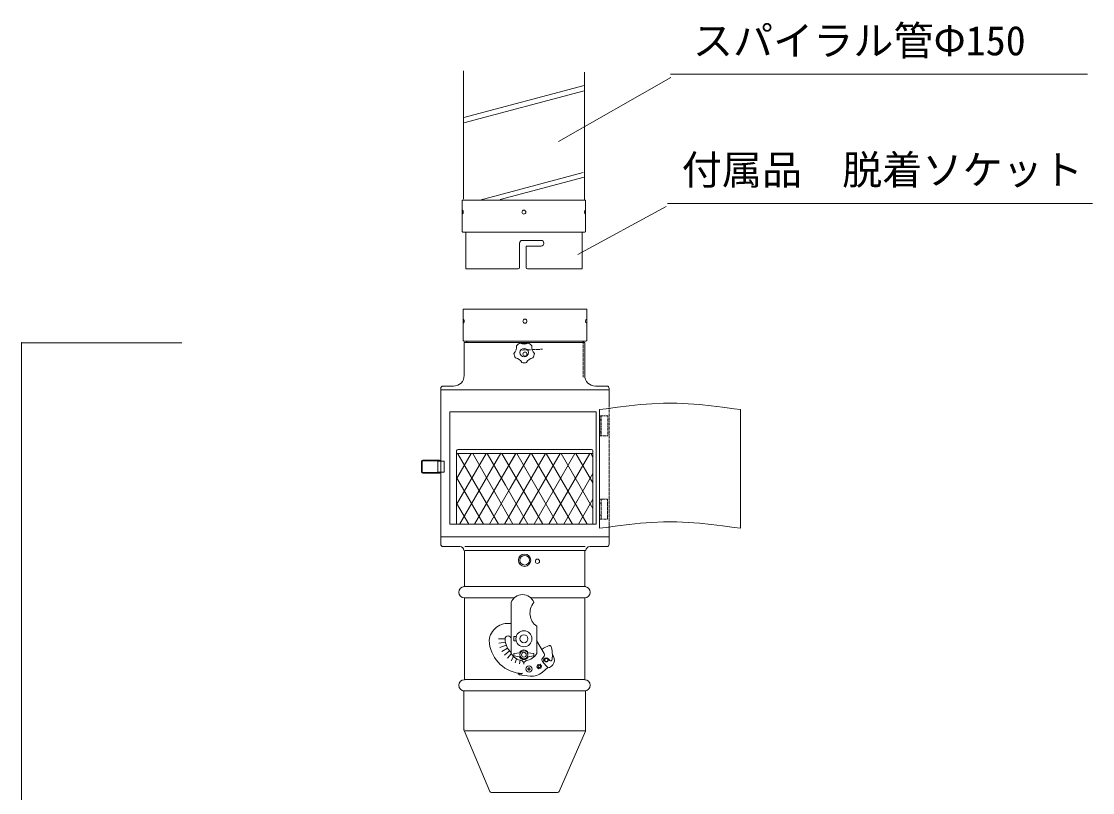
# Model space of a CAD drawing. Units: millimetres, scale not verified. Extents: x -3710 to 4533, y -3093 to 3424.
# Drawn here: x -3521 to 486, y 344 to 3229 of the extents above; entities that cross this region are included whole.
import ezdxf
from ezdxf.enums import TextEntityAlignment as Align

# ---------------------------------------------------------------- set-up
doc = ezdxf.new("R2010")
doc.units = ezdxf.units.MM
doc.header["$LTSCALE"] = 3
doc.header["$PDMODE"] = 32
doc.header["$PDSIZE"] = 1.5
doc.linetypes.add('DASHED1', pattern=[1.8, 1.2, -0.6])
doc.linetypes.add('LONG_DASHED1', pattern=[7, 6, -1])
doc.layers.add('1-1_NOTE', color=7, linetype='Continuous', lineweight=9)
doc.styles.add('ＭＳ ゴシック', font='')
doc.styles.get('ＭＳ ゴシック').set_extended_font_data('MS Gothic')

msp = doc.modelspace()

# ---------------------------------------------------------------- linework, layer by layer
at = {"layer": '1-1_NOTE'}
for p, q in [((-1866.73, 2564.004), (-1866.73, 3044.004)), ((-1511.896, 2779.46), (-1091.896, 3019.46)), ((-1414.544, 2559.49), (-1414.544, 3039.49)), ((-1092.91, 3030.852), (467.09, 3030.852)), ((-1415.91, 2989.628), (-1865.91, 2869.628)), ((-1415.91, 2969.314), (-1865.91, 2849.314)), ((-1419.672, 2663.468), (-1805.333, 2560.625)), ((-1416.035, 2646.163), (-1730.259, 2562.37)), ((-1872.261, 2560.412), (-1410.261, 2560.412)), ((-1872.261, 2443.412), (-1872.261, 2560.412)), ((-1872.261, 2535.114), (-1872.261, 2500.95)), ((-1439.291, 2357.025), (-1109.291, 2537.025)), ((-1410.261, 2560.412), (-1410.261, 2443.412)), ((-1104.102, 2547.473), (485.898, 2547.473)), ((-1863.261, 2440.412), (-1869.261, 2440.412)), ((-1866.261, 2440.412), (-1416.261, 2440.412)), ((-1858.856, 2439.801), (-1858.856, 2303.302)), ((-1647.06, 2409.565), (-1576.624, 2409.565)), ((-1423.251, 2440.148), (-1423.251, 2303.302)), ((-1419.261, 2440.412), (-1413.261, 2440.412)), ((-1657.06, 2308.302), (-1657.06, 2399.565)), ((-1576.624, 2388.565), (-1633.06, 2388.565)), ((-1633.06, 2308.302), (-1633.06, 2388.565)), ((-1566.624, 2398.565), (-1566.624, 2399.565)), ((-1662.06, 2303.302), (-1858.856, 2303.302)), ((-1628.06, 2303.302), (-1423.251, 2303.302)), ((-1868.309, 2152.459), (-1406.309, 2152.459)), ((-1868.309, 2035.459), (-1868.309, 2152.459)), ((-1868.309, 2127.161), (-1868.309, 2092.997)), ((-1406.309, 2152.459), (-1406.309, 2035.459)), ((-3519.777, 2026.459), (-3519.777, -1492.541)), ((-1859.309, 2032.459), (-1865.309, 2032.459)), ((-1864.415, 1904.459), (-1864.415, 2027.68)), ((-1864.415, 2027.68), (-1413.809, 2027.68)), ((-1862.309, 2032.459), (-1412.309, 2032.459)), ((-1650.499, 2023.459), (-1629.704, 2023.459)), ((-1415.309, 2032.459), (-1409.309, 2032.459)), ((-1413.809, 1904.459), (-1413.809, 2027.68)), ((-1413.809, 1999.459), (-1413.809, 1900.464)), ((-1952.346, 1850.151), (-1322.346, 1850.151)), ((-1952.309, 1273.46), (-1952.309, 1855.459)), ((-1904.415, 1864.459), (-1943.309, 1864.459)), ((-1373.809, 1864.459), (-1331.309, 1864.459)), ((-1322.309, 1785.611), (-1322.309, 1855.459)), ((-1370.464, 1767.922), (-1918.177, 1767.922)), ((-1918.177, 1767.922), (-1918.177, 1347.922)), ((-1370.464, 1767.922), (-1370.464, 1347.922)), ((-1358.353, 1776.8), (-1358.353, 1332.8)), ((-830.353, 1776.8), (-830.353, 1332.8)), ((-1357.714, 1678.119), (-1357.714, 1753.119)), ((-1357.714, 1738.119), (-1351.714, 1738.119)), ((-1351.714, 1693.119), (-1357.714, 1693.119)), ((-1892.748, 1622.058), (-1892.748, 1347.922)), ((-1892.748, 1613.058), (-1382.748, 1613.058)), ((-1782.554, 1613.058), (-1892.748, 1422.197)), ((-1837.98, 1613.058), (-1892.748, 1518.197)), ((-1888.616, 1611.735), (-1735.616, 1347.735)), ((-1886.748, 1628.058), (-1388.748, 1628.058)), ((-1727.392, 1613.109), (-1880.392, 1349.109)), ((-1832.431, 1612.25), (-1682.431, 1348.25)), ((-1672.638, 1611.735), (-1825.638, 1347.735)), ((-1709.937, 1493.502), (-1778.963, 1613.058)), ((-1671.703, 1613.058), (-1733.549, 1505.937)), ((-1570.461, 1347.922), (-1723.537, 1613.058)), ((-1560.852, 1613.058), (-1713.928, 1347.922)), ((-1616.277, 1613.058), (-1693.207, 1479.811)), ((-1515.036, 1347.922), (-1668.112, 1613.058)), ((-1505.426, 1613.058), (-1658.502, 1347.922)), ((-1459.61, 1347.922), (-1612.686, 1613.058)), ((-1450.001, 1613.058), (-1603.077, 1347.922)), ((-1404.184, 1347.922), (-1557.26, 1613.058)), ((-1394.575, 1613.058), (-1547.651, 1347.922)), ((-1382.748, 1406.793), (-1501.835, 1613.058)), ((-1382.748, 1502.793), (-1446.409, 1613.058)), ((-1382.748, 1598.793), (-1390.983, 1613.058)), ((-1382.748, 1622.058), (-1382.748, 1347.922)), ((-2024.213, 1544.053), (-2024.213, 1582.453)), ((-2021.813, 1544.053), (-2021.813, 1582.453)), ((-2019.413, 1587.253), (-1957.013, 1587.253)), ((-2019.413, 1584.853), (-1957.013, 1584.853)), ((-1962.909, 1583.772), (-1962.909, 1542.972)), ((-1938.909, 1583.772), (-1962.909, 1583.772)), ((-1938.909, 1583.772), (-1938.909, 1542.972)), ((-2019.413, 1541.653), (-1957.013, 1541.653)), ((-2019.413, 1539.253), (-1957.013, 1539.253)), ((-1962.909, 1542.972), (-1938.909, 1542.972)), ((-1382.748, 1537.543), (-1492.225, 1347.922)), ((-1792.164, 1347.922), (-1892.748, 1522.139)), ((-1733.549, 1505.937), (-1746.132, 1484.143)), ((-1625.887, 1347.922), (-1709.937, 1493.502)), ((-1693.207, 1479.811), (-1769.354, 1347.922)), ((-1847.589, 1347.922), (-1892.748, 1426.139)), ((-1382.748, 1441.543), (-1436.8, 1347.922)), ((-1357.819, 1366.657), (-1357.819, 1441.657)), ((-1357.819, 1426.657), (-1351.819, 1426.657)), ((-1351.819, 1381.657), (-1357.819, 1381.657)), ((-1918.177, 1347.922), (-1370.464, 1347.922)), ((-1322.309, 1273.46), (-1322.309, 1341.611)), ((-1322.309, 1300.46), (-1952.309, 1300.46)), ((-1880.309, 1264.46), (-1943.309, 1264.46)), ((-1863.809, 1114.46), (-1863.809, 1249.46)), ((-1412.309, 1264.46), (-1862.309, 1264.46)), ((-1410.809, 1249.46), (-1860.809, 1249.46)), ((-1413.809, 1114.46), (-1413.809, 1249.46)), ((-1394.309, 1264.46), (-1331.309, 1264.46)), ((-1410.809, 1114.46), (-1866.809, 1114.46)), ((-1863.809, 766.46), (-1863.809, 1072.46)), ((-1678.855, 1072.46), (-1863.809, 1072.46)), ((-1689.02, 864.081), (-1689.02, 1054.581)), ((-1413.809, 1072.46), (-1612.077, 1072.46)), ((-1413.809, 766.46), (-1413.809, 1072.46)), ((-1593.02, 864.081), (-1593.02, 966.081)), ((-1678.52, 911.331), (-1678.52, 927.831)), ((-1669.863, 927.831), (-1678.52, 927.831)), ((-1711.499, 919.581), (-1736.341, 919.581)), ((-1710.428, 907.343), (-1734.893, 903.029)), ((-1707.249, 895.476), (-1730.592, 886.98)), ((-1702.057, 884.342), (-1723.57, 871.921)), ((-1669.863, 911.331), (-1678.52, 911.331)), ((-1564.913, 864.023), (-1593.458, 912.942)), ((-1695.01, 874.278), (-1714.04, 858.31)), ((-1688.411, 863.102), (-1702.291, 846.561)), ((-1679.724, 852.545), (-1688.681, 837.031)), ((-1678.502, 855.244), (-1656.02, 852.244)), ((-1668.445, 844.232), (-1673.622, 830.009)), ((-1603.538, 855.244), (-1626.02, 852.244)), ((-1572.03, 845.616), (-1565.565, 853.985)), ((-1543.751, 838.582), (-1547.953, 843.441)), ((-1655.244, 838.912), (-1657.572, 825.709)), ((-1641.02, 831.081), (-1641.02, 824.26)), ((-1626.54, 804.94), (-1626.42, 807.938)), ((-1623.543, 804.819), (-1626.54, 804.94)), ((-1623.422, 807.817), (-1626.42, 807.938)), ((-1623.663, 801.822), (-1623.543, 804.819)), ((-1620.666, 801.701), (-1623.663, 801.822)), ((-1623.422, 807.817), (-1623.301, 810.814)), ((-1620.304, 810.694), (-1623.301, 810.814)), ((-1620.666, 801.701), (-1620.545, 804.699)), ((-1617.548, 804.578), (-1620.545, 804.699)), ((-1620.425, 807.696), (-1620.304, 810.694)), ((-1617.427, 807.576), (-1620.425, 807.696)), ((-1617.548, 804.578), (-1617.427, 807.576)), ((-1572.12, 794.026), (-1551.998, 811.43)), ((-1558.265, 818.676), (-1571.715, 834.226)), ((-1551.998, 811.43), (-1558.265, 818.676)), ((-1862.998, 766.611), (-1413.769, 766.611)), ((-1662.141, 790.117), (-1648.02, 790.759)), ((-1662.005, 787.12), (-1662.141, 790.117)), ((-1659.296, 784.301), (-1658.972, 787.258)), ((-1617.911, 779.763), (-1659.296, 784.301)), ((-1676.309, 724.46), (-1869.809, 724.46)), ((-1865.309, 724.46), (-1865.309, 604.46)), ((-1865.279, 578.694), (-1865.279, 723.39)), ((-1413.809, 724.46), (-1676.309, 724.46)), ((-1410.502, 576.835), (-1410.502, 725.173)), ((-1768.575, 348.566), (-1864.727, 575.968)), ((-1861.216, 575.513), (-1409.783, 575.513)), ((-1509.015, 348.504), (-1411.081, 574.047)), ((-1515.436, 344.292), (-1762.127, 344.292))]:
    msp.add_line(p, q, dxfattribs=at)
at = {"layer": '1-1_NOTE', "color": 4}
msp.add_line((-3519.777, 2026.459), (-2920.499, 2026.459), dxfattribs=at)
at = {"layer": '1-1_NOTE', "linetype": 'DASHED1'}
for p, q in [((-1419.473, 1898.184), (-1419.473, 2030.184)), ((-1649.421, 1999.459), (-1571.421, 2002.459)), ((-1322.309, 1341.611), (-1322.309, 1785.611)), ((-1351.714, 1753.119), (-1351.714, 1678.119)), ((-1327.714, 1678.119), (-1357.714, 1678.119)), ((-1357.819, 1441.657), (-1327.819, 1441.657)), ((-1351.819, 1441.657), (-1351.819, 1366.657)), ((-1327.819, 1441.657), (-1327.819, 1366.657)), ((-1327.819, 1366.657), (-1357.819, 1366.657))]:
    msp.add_line(p, q, dxfattribs=at)
at = {"layer": '1-1_NOTE'}
for points in [[(-1358.353, 1776.8), (-1333.496, 1780.18), (-1290.639, 1785.831), (-1247.782, 1790.996), (-1204.925, 1795.367), (-1162.068, 1798.634), (-1119.21, 1800.491), (-1094.353, 1800.8), (-1069.496, 1800.491), (-1026.639, 1798.634), (-983.782, 1795.367), (-940.925, 1790.996), (-898.068, 1785.831), (-855.21, 1780.18), (-830.353, 1776.8)], [(-1358.353, 1332.8), (-1333.496, 1336.18), (-1290.639, 1341.831), (-1247.782, 1346.996), (-1204.925, 1351.367), (-1162.068, 1354.634), (-1119.21, 1356.491), (-1094.353, 1356.8), (-1069.496, 1356.491), (-1026.639, 1354.634), (-983.782, 1351.367), (-940.925, 1346.996), (-898.068, 1341.831), (-855.21, 1336.18), (-830.353, 1332.8)], [(-1678.502, 855.244), (-1678.502, 864.244), (-1656.02, 867.244)], [(-1603.538, 855.244), (-1603.538, 864.244), (-1626.02, 867.244)], [(-1649.27, 837.691), (-1641.02, 831.081), (-1632.77, 837.691)], [(-1662.005, 787.12), (-1647.884, 787.762), (-1648.02, 790.759)]]:
    msp.add_lwpolyline(points, dxfattribs=at)
at = {"layer": '1-1_NOTE', "linetype": 'DASHED1'}
msp.add_lwpolyline([(-1357.714, 1753.119), (-1327.714, 1753.119), (-1327.714, 1678.119)], dxfattribs=at)
at = {"layer": '1-1_NOTE'}
msp.add_lwpolyline([(-1589.469, 822.651), (-1592.42, 814.149), (-1586.532, 807.342), (-1577.693, 809.037), (-1574.742, 817.539), (-1580.63, 824.346)], close=True, dxfattribs=at)
for centre, radius in [((-1641.261, 2515.412), 7.5), ((-1637.309, 2107.459), 7.5), ((-1640.101, 1990.049), 15.75), ((-1637.309, 1984.459), 7.5), ((-1638.407, 1213.389), 23), ((-1638.197, 1213.351), 18), ((-1590.317, 1209.445), 8), ((-1641.02, 919.581), 30), ((-1641.02, 919.581), 15), ((-1641.02, 859.744), 15), ((-1641.02, 859.744), 9), ((-1557.029, 840.091), 7.5), ((-1557.029, 840.091), 6), ((-1621.984, 806.258), 12), ((-1583.581, 815.844), 4.5)]:
    msp.add_circle(centre, radius, dxfattribs=at)
for centre, radius, start, end in [((-1869.261, 2443.412), 3, 180, 270), ((-1647.06, 2399.565), 10, 90, 180), ((-1576.624, 2399.565), 10, 0, 90), ((-1413.261, 2443.412), 3, 270, 0), ((-1576.624, 2398.565), 10, 270, 0), ((-1662.06, 2308.302), 5, 270, 0), ((-1628.06, 2308.302), 5, 180, 270), ((-1865.309, 2035.459), 3, 180, 270), ((-1859.309, 2026.459), 6, 0, 90), ((-1697.878, 2008.822), 29.25, 312.17187, 11.82813), ((-1640.101, 1990.049), 38.25, 112.35627, 139.64373), ((-1640.101, 2050.799), 29.25, 240.17187, 299.82813), ((-1640.101, 1990.049), 38.25, 40.35627, 67.64373), ((-1582.325, 2008.822), 29.25, 168.17187, 227.82813), ((-1415.309, 2026.459), 6, 90, 180), ((-1409.309, 2035.459), 3, 270, 0), ((-1640.101, 1990.049), 38.25, 184.35627, 211.64373), ((-1675.809, 1940.901), 29.25, 24.17187, 83.82813), ((-1604.393, 1940.901), 29.25, 96.17187, 155.82813), ((-1640.214, 1990.049), 38.25, 328.35627, 355.64373), ((-1640.101, 1990.049), 38.25, 328.35627, 355.64373), ((-1640.101, 1990.049), 38.25, 256.35627, 283.64373), ((-1904.415, 1904.459), 40, 270, 0), ((-1373.809, 1904.459), 40, 180, 270), ((-1943.309, 1855.459), 9, 90, 180), ((-1331.309, 1855.459), 9, 0, 90), ((-1886.748, 1622.058), 6, 90, 180), ((-1388.748, 1622.058), 6, 0, 90), ((-2019.413, 1582.453), 4.8, 90, 180), ((-2019.413, 1582.453), 2.4, 90, 180), ((-1957.013, 1582.453), 4.8, 15.93796, 90), ((-1957.013, 1582.453), 2.4, 33.31165, 90), ((-2019.413, 1544.053), 4.8, 180, 270), ((-2019.413, 1544.053), 2.4, 180, 270), ((-1957.013, 1544.053), 2.4, 270, 333.20451), ((-1957.013, 1544.053), 4.8, 270, 346.97339), ((-1943.309, 1273.46), 9, 180, 270), ((-1880.309, 1249.46), 15, 0, 90), ((-1394.309, 1249.46), 15, 90, 180), ((-1331.309, 1273.46), 9, 270, 0), ((-1863.809, 1093.46), 21, 90, 270), ((-1646.431, 1039.351), 45.23, 19.67743, 160.32256), ((-1413.809, 1093.46), 21, 270, 90), ((-1558.458, 1015.22), 60.076, 139.06517, 234.87869), ((-1699.798, 904.932), 72.129, 81.40654, 172.99953), ((-1700.269, 918.946), 11.249, 90, 181.22952), ((-1700.269, 918.946), 11.249, 3.23477, 90), ((-1641.02, 919.581), 130.5, 182.57289, 262.23984), ((-1641.02, 919.581), 70.5, 180.51668, 227.08981), ((-1510.334, 790.733), 109.221, 109.2178, 125.62424), ((-1544.031, 890.061), 4.5, 80.26373, 119.82397), ((-1544.031, 890.061), 4.5, 358.37778, 80.26373), ((-1636.198, 858.752), 101.748, 350.44992, 19.28555), ((-1641.02, 893.248), 56.167, 211.28448, 261.55359), ((-1641.02, 859.744), 18, 90, 156.05156), ((-1641.02, 859.744), 18, 203.94843, 336.05156), ((-1641.02, 859.744), 18, 23.94843, 90), ((-1641.02, 893.248), 56.167, 278.4464, 328.7155), ((-1564.908, 840.114), 9, 142.30957, 220.8582), ((-1557.029, 835.591), 12, 45, 220.8582), ((-1572.687, 859.487), 9, 322.30957, 30.26373), ((-1557.029, 840.091), 30, 277.19296, 41.19754), ((-1540.347, 841.526), 4.5, 220.8582, 4.3978), ((-1863.809, 745.46), 21, 90, 270), ((-1611.371, 839.405), 60, 263.74202, 310.8582), ((-1413.809, 745.46), 21, 270, 90), ((-1858.279, 579.752), 7, 180, 203.82426), ((-1858.279, 578.694), 7, 180, 202.91998), ((-1417.502, 579.742), 7, 335.83337, 0), ((-1417.502, 576.835), 7, 336.52901, 0), ((-1762.127, 351.292), 7, 202.91998, 270), ((-1515.436, 351.292), 7, 270, 336.52901)]:
    msp.add_arc(centre, radius, start, end, dxfattribs=at)
at = {"layer": '1-1_NOTE', "linetype": 'LONG_DASHED1'}
msp.add_arc((-1557.029, 835.591), 59.25, 73.48132, 80.26373, dxfattribs=at)
at = {"layer": '1-1_NOTE'}
for centre, start_param, end_param in [((-1872.261, 2515.412), 3.14159265, 6.28318531), ((-1410.261, 2515.412), 0, 3.14159265), ((-1868.309, 2107.459), 3.14159265, 6.28318531), ((-1406.309, 2107.459), 0, 3.14159265)]:
    msp.add_ellipse(centre, major_axis=(0, 7.8), ratio=0.5, start_param=start_param, end_param=end_param, dxfattribs=at)
at = {"layer": '1-1_NOTE', "color": 1}
msp.add_point((-3519.777, 2026.459), dxfattribs=at)

# ---------------------------------------------------------------- texts
at = {"layer": '1-1_NOTE', "color": 3, "style": 'ＭＳ ゴシック'}
for s, p in [('スパイラル管Φ150', (-1009.113, 3068.941)), ('付属品\u3000脱着ソケット', (-1050.776, 2585.563))]:
    msp.add_text(s, height=110, dxfattribs=at).set_placement(p, align=Align.BOTTOM_LEFT)

doc.saveas('drawing.dxf')
